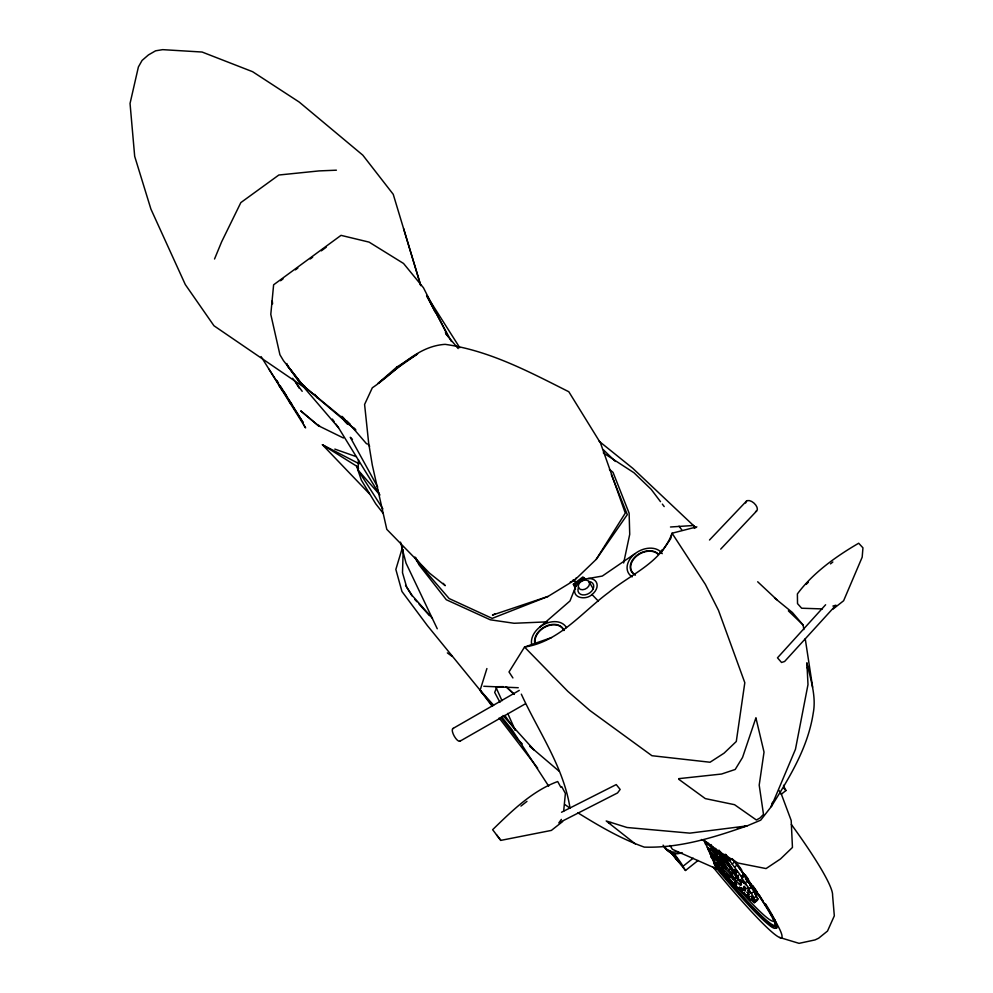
<?xml version="1.0" encoding="UTF-8"?>
<svg xmlns="http://www.w3.org/2000/svg" width="993" height="993" viewBox="0 0 993 993"><rect width="100%" height="100%" fill="white"/><g stroke="black" fill="none" stroke-linecap="round" stroke-linejoin="round"><path stroke-width="1.49" d="M382.888 508.9L358.039 470.099L358.461 459.896M403.195 549.787L402.5 572.725L406.671 587.136L412.244 595.577L432.439 618.329M563.664 811.194L565.389 793.444L561.641 786.543M574.798 588.849C572.613 598.729 586.59 600.107 591.989 594.522A12.09 8.701 -30.5 0 0 596.967 583.834A12.09 8.701 -30.5 0 0 588.204 578.534M733.082 859.739L743.943 874.473L741.374 876.534L729.694 860.695L731.531 858.66M623.654 562.969L629.723 534.333L629.128 513.22L613.029 472.345L609.441 469.379M755.958 717.703L742.565 757.411L735.205 769.463L721.563 774.031L678.715 778.661M737.29 828.261L747.046 825.903L760.7 820.168L771.276 806.601L772.517 802.232M402.55 547.18L395.847 569.436L401.954 591.493L427.387 625.602L480.115 690.222L491.957 705.998M480.115 690.222L486.905 668.55M807.148 667.966L807.706 666.253M771.424 806.117L772.306 804.169M662.232 553.66A19.488 14.063 -28.3 0 0 635.16 553.585L602.304 576.064L585.274 579.043L579.726 581.848L575.803 586.329L569.982 600.976L539.993 626.955M496.947 686.895L494.675 692.406L499.976 702.312M214.538 258.999L221.613 241.858L240.84 202.597L278.834 175.016L319.076 170.908L336.404 170.188M771.276 806.601L795.455 749.305L807.992 684.587L806.887 662.778C810.499 679.311 816.531 696.23 813.193 713.322C807.93 747.543 789.795 776.985 771.747 805.807M512.909 677.946L509.012 671.963L524.527 647.064C559.208 641.826 581.96 612.197 608.672 592.473C631.014 573.942 661.499 562.808 672.062 533.229L696.85 526.861M730.426 874.138C740.716 888.909 728.055 868.726 731.282 875.64L731.121 874.771M414.937 557.085L416.837 561.144L449.146 598.556L492.168 618.378L547.999 596.458L574.475 580.272L596.222 559.369L625.292 513.096L600.48 443.015L568.815 391.751C529.219 371.841 489.636 350.628 445.125 344.348C415.384 346.247 395.636 372.214 372.325 387.779L364.592 404.449L368.676 443.163L372.313 465.134L386.798 529.356L429.547 573.147L445.236 585.671L443.226 583.35M660.606 553.312L670.672 538.752L672.062 533.229L705.402 584.443L718.473 610.323L744.812 682.7L736.285 741.498L724.058 753.178L710.045 762.239L651.929 755.71L589.929 710.529L567.822 691.339L524.527 647.064L551.475 637.593M596.222 559.369L627.303 514.622L611.353 474.617M561.38 819.386L558.811 822.924L617.534 792.948L620.153 789.447L616.243 784.582L561.529 812.249M659.849 552.89L662.17 549.774M576.325 577.827L574.475 580.272L570.243 582.072M825.617 604.762L777.482 657.825L781.541 662.468L784.607 661.487L835.907 605.209L832.916 606.065M720.707 549.117L756.517 511.134M756.74 900.825L754.258 902.811L748.449 897.387L750.063 899.993L749.355 899.521L741.299 890.907L742.925 893.452L744.551 892.148M754.519 902.538L751.924 898.442L755.052 901.979L755.574 901.421L752.173 895.934L754.159 897.933L756.691 895.897L751.229 887.258L748.685 889.294L754.159 897.933M709.499 540.006L746.5 501.08M806.142 584.38L808.327 582.246M755.214 900.539L757.733 898.516L756.256 896.493M755.052 901.979L758.093 899.41L757.733 898.516M736.545 871.792L734.435 873.48L737.005 876.484L738.693 875.143M741.622 875.727L743.943 874.473M736.123 880.928L740.84 885.57L741.548 884.006L735.59 876.186L735.813 875.392L736.583 877.241L735.875 878.321L733.082 877.129L736.123 880.928L738.593 878.942L740.182 880.766M744.489 876.174L751.875 886.848L749.318 888.896L741.92 878.234L744.489 876.174L743.335 874.361M739.288 884.564L740.939 883.236M745.458 882.64L748.027 880.58M751.825 893.154L754.382 891.118M715.543 848.456L724.443 859.541L718.361 853.583L720.037 852.242M719.515 855.023L721.191 853.695M716.363 859.814C707.388 848.444 719.888 865.896 716.363 859.814L712.837 855.159M716.772 859.491L722.693 868.428L733.889 880.071L730.711 875.094M724.096 857.269L723.636 855.718L738.606 877.75L737.005 876.484M718.076 850.74L722.954 856.587L724.642 855.246M719.106 863.761L720.732 862.47M729.694 860.695L732.275 858.635M722.693 868.428L724.307 867.137M732.102 864.009L734.683 861.949M728.825 870.029L719.851 856.674L730.488 867.46L733.182 873.046L732.561 874.063L728.825 870.029L730.476 868.714L723.959 858.995M734.758 866.914L737.352 864.853M731.742 873.542L733.393 872.214L730.476 868.714M724.753 857.282L735.056 873.604L734.435 873.48M698.042 860.497L685.518 870.476L682.886 866.368L693.201 858.188M709.374 850.293L707.45 847.451L711.72 850.107L726.566 869.285L709.374 850.293L710.988 849.015L713.359 851.845M781.156 794.338L785.96 790.515L783.638 786.208A14.014 1.849 51.2 0 0 783.564 785.264M562.646 821.546L551.376 830.409L500.807 840.388L496.5 834.803M832.779 609.268L843.616 600.753L862.185 557.16L862.954 547.826L858.684 543.233C836.317 556.241 812.969 572.787 797.391 593.926L797.528 603.62L801.649 608.225L822.403 608.92M520.94 806.08L526.96 801.376M830.483 563.875L832.854 562.013M583.934 577.678L582.804 576.983L573.358 584.244L574.475 584.951L583.934 577.678L585.274 579.043M280.547 280.734L283.017 278.921M295.368 269.86L297.838 268.048M310.188 258.999L312.658 257.187M321.31 250.844L326.25 247.22M452.783 728.601L519.265 690.396M460.057 741.15L525.334 703.838M495.271 613.873L492.441 615.077L547.999 596.458M577.938 812.857C599.089 825.965 620.786 838.713 644.296 847.116C679.597 848.208 713.222 837.67 746.165 826.176L746.302 826.126M608.783 823.098L611.167 822.514M747.046 825.903L689.837 833.139L627.042 827.504L606.202 820.963L635.309 843.913M682.886 866.368L682.923 866.368A14.113 0.919 52 0 0 678.467 859.454L676.332 856.611A14.113 0.919 52 0 0 674.061 853.682M670.486 526.998L693.437 525.496L694.181 527.469M547.491 621.854L514.113 623.269L490.319 619.806L446.304 599.735L419.034 564.856L415.856 557.88M744.626 826.213L746.165 826.176M495.631 686.734L503.364 686.659M483.802 686.275L518.247 687.727M677.834 852.937L681.285 853.409M741.374 876.534L741.92 878.234M343.417 437.987L318.43 425.736L300.73 410.866L317.76 425.165L319.523 425.687M779.629 937.454L799.055 943.35L815.005 939.924L818.629 938.224L827.517 931.049L834.319 915.844L832.581 895.239A128.929 14.821 51.4 0 0 791.371 824.475M334.815 449.097L356.437 456.706M369.421 493.806L322.415 444.74L359.243 463.818M701.48 839.507L708.294 843.082L713.309 848.01L737.973 863.016L766.062 868.577L780.486 858.957L792.451 847.451L791.198 820.503L781.268 793.904L778.946 790.428M705.266 843.889L707.078 845.006L704.546 841.741M722.954 856.587L723.934 857.195L718.907 850.082M322.415 444.74L356.611 466.151L358.597 468.336M603.297 452.87L633.944 472.73L651.222 489.388L660.494 501.664M564.769 804.529L570.019 808.091C563.54 766.733 538.429 731.506 521.325 694.157M447.346 652.885L452.187 656.423M599.213 441.339L632.901 468.411L693.437 525.496M350.144 424.247L302.964 385.507L283.477 360.67L279.927 354.737L270.791 314.384L273.621 284.792L341.021 235.353L369.086 242.118L403.53 263.455L423.477 287.784L448.352 336.875L458.183 348.568M774.528 597.935L792.389 612.495L803.138 625.019L803.833 629.574M268.966 369.111L303.2 422.67L291.061 403.245M355.792 430.093L302.952 385.458L286.989 365.039L303.622 386.997L338.526 427.76L379.934 495.023M678.927 779.406L705.315 798.608L734.535 804.69L756.405 820.007L760.129 817.897L763.493 814.359L759.198 785.103L764.027 752.098L756.07 718.522M317.76 425.165L318.43 425.736M559.233 771.313L529.865 746.302L533.949 749.827L502.954 715.519M788.368 610.856L803.138 625.019M749.938 885.111L751.875 886.848M749.318 888.896L747.381 887.159L748.685 889.294M731.692 875.305L717.231 860.174M757.684 581.774L776.836 599.698M506.107 686.684L513.989 694.057M506.43 687.057L514.275 694.417M522.256 743.856L517.738 739.611L501.142 717.964M742.925 893.452L730.761 880.654L710.616 856.674M352.465 439.39L350.281 437.292L377.675 487.004M603.471 449.866L615.412 461.46M695.721 527.767L693.548 525.62L694.541 528.35M754.692 893.911L756.691 895.897M353.384 427.474L355.531 429.634M719.962 851.448L723.736 856.45L719.739 851.622M723.636 855.718L721.886 853.645M573.222 579.713L576.436 583.003M783.874 788.38L785.96 790.515M591.989 594.522L598.369 601.137M671.417 852.478L676.444 859.057L671.181 852.515M574.475 584.951L575.803 586.329M347.538 424.259L344.708 421.317A11.072 0.757 53.1 0 1 342.163 416.526A11.072 0.757 53.1 0 1 348.977 424.656M748.3 882.367L748.759 882.802L748.213 881.858M722.705 862.346L716.09 854.961M731.307 874.2L733.492 876.794M414.875 599.474L416.961 601.77M419.046 604.079L429.448 615.561M481.766 692.704L480.215 690.358L493.645 705.229M358.039 470.099L378.941 493.856L377.514 489.586M713.744 856.189L707.736 849.015M346.917 421.007L366.591 443.846M735.056 873.604L733.628 872.239L734.187 873.257M685.518 870.476L670.213 851.622M725.287 854.476L726.677 856.462L724.927 854.427M705.03 841.828L706.656 843.789L705.986 842.548M709.796 853.421L713.284 857.046L712.44 855.482M446.167 334.231L448.091 336.553M367.745 443.933L369.669 446.291M672.745 852.652L679.435 861.961L674.247 856.314M672.323 852.987L679.013 862.296L670.126 851.684M480.215 690.358L492.739 705.874M501.403 716.611L512.003 729.743L548.67 786.121M415.099 557.483L426.171 571.596M537.647 768.11L499.144 717.976M383.348 513.567L375.751 503.836L361.303 480.053L356.611 466.151M500.807 840.388L492.627 829.701C511.594 811.194 532.484 790.713 557.706 781.541L560.884 787.35M662.343 504.109L664.193 506.567M679.026 526.203L681.806 529.89M720.844 852.317L721.328 852.962M292.6 378.283L302.195 391.316M725.759 854.427L729.805 860.037M504.792 715.481L515.168 729.867M314.731 394.32L317.375 398.032M332.357 419.083L334.12 421.566M335.882 424.036L338.526 427.76M715.022 848.295L718.361 853.583M669.977 845.49L672.46 849.35L716.834 868.949L704.273 840.661M426.68 295.591L459.784 347.724M276.898 380.505L278.499 383.05M280.088 385.594L286.468 395.76M288.864 399.571L292.054 404.66M283.775 391.577L289.447 400.651M282.558 390.944L261.109 356.611M288.603 400.44L290.316 403.208M303.56 424.594L305.596 427.884L278.661 384.75L280.423 387.605M405.541 585.287L411.996 595.862M437.255 628.768L406.025 563.118L400.539 542.141M575.568 589.085L573.358 584.244M714.699 848.593L716.623 851.795L713.011 846.731M296.237 383.224L299.265 388.288M589.283 582.171A6.057 4.357 -30.5 0 1 582.705 589.73A6.057 4.357 -30.5 0 1 579.689 582.804A6.057 4.357 -30.5 0 1 589.283 582.171L593.218 588.837M426.58 295.641L451.43 341.48M426.767 295.566L435.046 311.951M445.41 332.444L446.788 335.175M496.277 688L501.999 700.71M507.708 713.408L515.33 730.364M286.853 363.525L287.908 366.318L299.216 382.02L304.665 386.227L303.622 386.997L213.967 325.766L185.294 284.544L150.911 209.076L134.688 156.348L130.046 103.458L138.399 66.941L142.073 60.436L148.441 54.925L155.591 50.817L162.691 49.65L202.088 52.033L252.619 71.707L299.154 102.018L362.805 155.156L393.24 194.318L420.784 285.649L403.58 228.539M805.224 638.673L812.634 687.206M272.256 300.792L272.578 303.833M745.669 502.992A7.112 3.885 42.6 0 1 753.886 503.004A7.112 3.885 42.6 0 1 755.549 511.594M460.454 740.542A7.261 2.507 60.7 0 1 454.36 736.347A7.261 2.507 60.7 0 1 453.441 728.44M632.181 576.871A19.488 14.063 -28.3 0 1 635.16 553.585M534.842 643.787A16.211 11.829 -32.5 0 1 545.827 626.211A16.211 11.829 -32.5 0 1 563.999 630.27M589.072 581.451A8.465 6.095 -30.5 0 1 593.057 589.11A8.465 6.095 -30.5 0 1 582.581 594.894A8.465 6.095 -30.5 0 1 578.621 587.223M531.789 645.078A19.575 14.287 -32.5 0 1 544.301 624.249A19.575 14.287 -32.5 0 1 566.457 627.638M635.433 575.096A16.136 11.655 -28.3 0 1 635.334 556.626A16.136 11.655 -28.3 0 1 658.024 553.771M734.261 860.782A118.515 9.806 51.8 0 1 775.285 928.256A118.515 9.806 51.8 0 1 715.134 866.641M772.964 918.103A116.33 9.669 51.8 0 1 713.967 863.773M738.01 864.816A116.33 9.669 51.8 0 1 741.659 869.831M745.184 874.734A116.33 9.669 51.8 0 1 748.548 879.475M752.893 885.706A116.33 9.669 51.8 0 1 757.498 892.496M759.211 895.078A116.33 9.669 51.8 0 1 763.133 901.11M764.796 903.742A116.33 9.669 51.8 0 1 772.082 916.353M733.008 859.392A129.375 10.625 51.8 0 1 781.404 937.677A129.375 10.625 51.8 0 1 713.073 867.174M773.733 925.327A116.318 9.719 51.8 0 1 713.57 862.11M774.341 919.195A116.318 9.719 51.8 0 1 775.806 923.813M774.068 919.58A112.023 9.433 51.7 0 1 716.04 862.644M773.15 927.114A119.222 9.918 51.8 0 1 769.414 924.384M762.264 917.954A119.222 9.918 51.8 0 1 749.752 905.157M742.131 896.828A119.222 9.918 51.8 0 1 739.313 893.675M735.428 889.269A119.222 9.918 51.8 0 1 732.437 885.83M729.396 882.318A119.222 9.918 51.8 0 1 726.33 878.731M723.463 875.342A119.222 9.918 51.8 0 1 720.657 872.003M765.578 903.965A119.222 9.918 51.8 0 1 774.987 928.058M759.62 895.45A109.789 9.88 51.7 0 1 750.087 885.346M755.549 889.902A108.349 9.793 51.7 0 1 745.395 878.855M535.264 643.836A15.913 11.606 -32.5 0 1 546.051 626.583A15.913 11.606 -32.5 0 1 563.875 630.58M678.318 851.671A15.59 12.859 -32.8 0 1 663.113 845.142M682.129 852.59A15.019 12.412 -32.8 0 1 664.987 847.066M634.837 574.513A15.826 11.432 -28.3 0 1 636.19 556.452A15.826 11.432 -28.3 0 1 657.949 554.119M670.945 851.162A15.044 12.425 -32.8 0 1 667.793 849.809M666.886 849.176A15.044 12.425 -32.8 0 1 665.285 847.674M711.038 844.559A18.966 1.576 51.8 0 1 705.204 841.108M712.465 858.312L714.389 860.794L712.54 858.374M717.231 862.768L719.168 865.275L717.318 862.83M725.362 855.854L727.447 858.523L725.362 855.854M726.106 857.828L728.179 860.484L726.193 857.878M721.489 868.416L723.425 870.911L721.489 868.416M725.908 874.274L727.857 876.769L725.995 874.324M727.869 874.858L729.818 877.378L727.869 874.858M734.659 869.98L736.719 872.636L734.659 869.98M735.416 869.508L737.489 872.177L735.515 869.558M734.063 882.715L736.024 885.235L734.063 882.715M734.708 881.697L736.682 884.229L734.708 881.697M740.43 879.562L742.479 882.206L740.43 879.562M742.23 880.841L744.291 883.497L742.23 880.841M739.313 887.283L741.299 889.827L739.313 887.283M744.129 882.181L746.202 884.85L744.129 882.181M741.386 887.854L743.385 890.423L741.386 887.854M744.105 886.339L746.14 888.958L744.191 886.401M743.385 888.102L745.408 890.696L743.385 888.102M744.129 893.117L746.115 895.661L744.129 893.117M748.039 890.113L750.087 892.744L748.039 890.113M747.146 892.148L749.169 894.743L747.146 892.148M747.27 894.631L749.268 897.213L747.27 894.631M751.08 896.381L753.116 898.988L751.08 896.381M396.691 367.137L378.122 383.335L398.193 367.41L417.631 353.88L396.691 367.137M733.293 872.562L737.352 877.75L733.293 872.562M715.208 851.758L712.018 849.189L717.207 854.328L715.208 851.758M719.18 857.108L715.953 854.489L726.082 867.05L719.18 857.108"/></g></svg>
